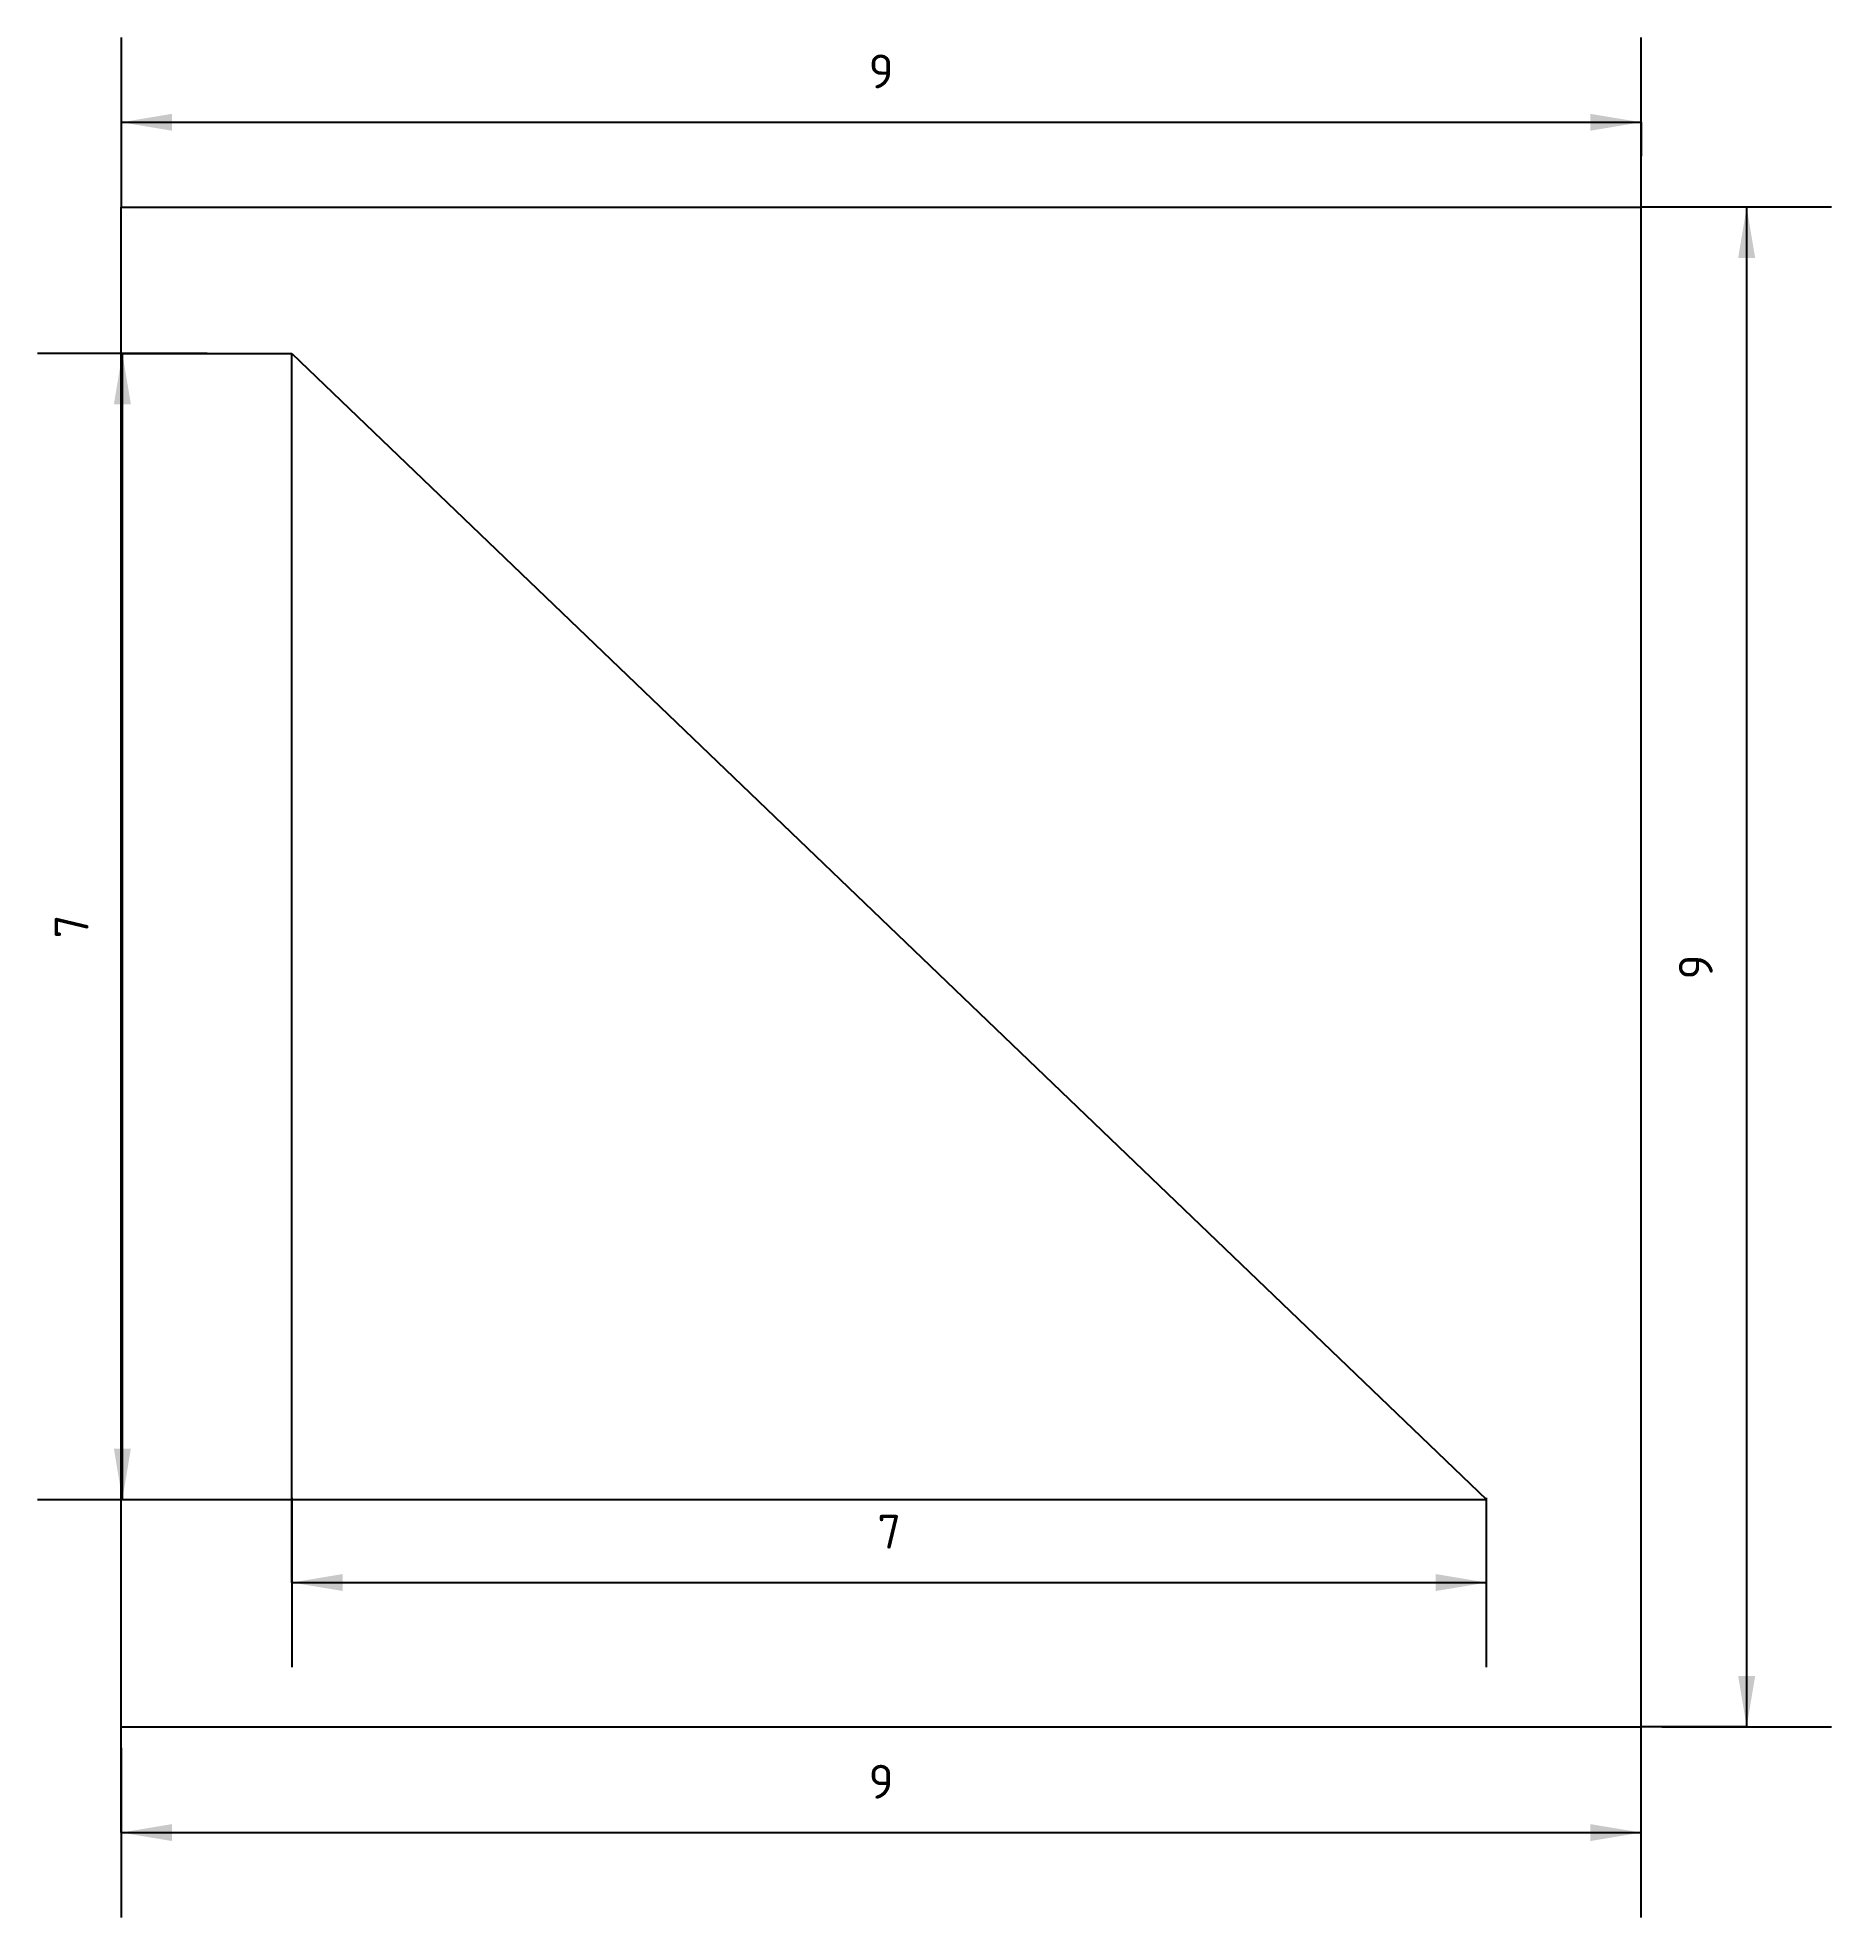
# Model space of a CAD drawing. Extents: x -0.5 to 10.1, y -1.1 to 10.
import ezdxf
from ezdxf.enums import TextEntityAlignment as Align

# ---------------------------------------------------------------- set-up
doc = ezdxf.new("R2010")
doc.units = 0
doc.layers.add('DIMENSIONS', color=1, linetype='CONTINUOUS')
doc.styles.add('ISOCPEUR', font='isocpeur.ttf')

# ---------------------------------------------------------------- blocks, each defined once
blk = doc.blocks.new('DIMTICK_ARROW')
at = {"color": 5}
blk.add_line((0, 0.5), (0, -0.5), dxfattribs=at)
at = {"color": 7}
blk.add_solid([(0, 0), (0.3, 0.05), (0.3, -0.05)], dxfattribs=at)

msp = doc.modelspace()

# ---------------------------------------------------------------- linework, layer by layer
at = {"color": 3}
for p, q in [((0, 8.966), (8.966, 8.966)), ((0, 0), (0, 8.966)), ((0, 0), (0, 8.966)), ((0, 8.966), (8.966, 8.966)), ((8.966, 0), (8.966, 8.966)), ((8.966, 0), (8.966, 8.966)), ((1.007, 1.342), (1.007, 8.103)), ((1.007, 8.103), (8.055, 1.342)), ((1.007, 1.342), (1.007, 8.103)), ((1.007, 1.342), (8.055, 1.342)), ((1.007, 1.342), (8.055, 1.342)), ((0, 0), (8.966, 0)), ((0, 0), (8.966, 0))]:
    msp.add_line(p, q, dxfattribs=at)
at = {"layer": 'DIMENSIONS', "color": 7}
for p, q in [((0, 9.466), (8.966, 9.466)), ((0, 9.466), (8.966, 9.466)), ((0, 9.466), (8.966, 9.466)), ((0, 9.466), (8.966, 9.466)), ((0, 9.466), (8.966, 9.466)), ((0, 9.466), (8.966, 9.466)), ((0, 9.466), (8.966, 9.466)), ((0, 9.466), (8.966, 9.466)), ((0, 9.466), (8.966, 9.466)), ((0, 9.466), (8.966, 9.466)), ((0, 9.466), (8.966, 9.466)), ((0, 9.466), (8.966, 9.466)), ((0, 9.466), (8.966, 9.466)), ((9.589, 0), (9.589, 8.966)), ((9.589, 0), (9.589, 8.966)), ((9.589, 0), (9.589, 8.966)), ((9.589, 0), (9.589, 8.966)), ((9.589, 0), (9.589, 8.966)), ((9.589, 0), (9.589, 8.966)), ((9.589, 0), (9.589, 8.966)), ((9.589, 0), (9.589, 8.966)), ((9.589, 0), (9.589, 8.966)), ((0.007, 1.342), (0.007, 8.103)), ((0.007, 1.342), (0.007, 8.103)), ((0.007, 1.342), (0.007, 8.103)), ((0.007, 1.342), (0.007, 8.103)), ((0.007, 1.342), (0.007, 8.103)), ((0.007, 1.342), (0.007, 8.103)), ((0.007, 1.342), (0.007, 8.103)), ((0.007, 1.342), (0.007, 8.103)), ((0.007, 1.342), (0.007, 8.103)), ((0.007, 1.342), (0.007, 8.103)), ((1.007, 0.852), (8.055, 0.852)), ((1.007, 0.852), (8.055, 0.852)), ((1.007, 0.852), (8.055, 0.852)), ((1.007, 0.852), (8.055, 0.852)), ((1.007, 0.852), (8.055, 0.852)), ((1.007, 0.852), (8.055, 0.852)), ((1.007, 0.852), (8.055, 0.852)), ((1.007, 0.852), (8.055, 0.852)), ((1.007, 0.852), (8.055, 0.852)), ((1.007, 0.852), (8.055, 0.852)), ((1.007, 0.852), (8.055, 0.852)), ((1.007, 0.852), (8.055, 0.852)), ((0, -0.623), (8.966, -0.623)), ((0, -0.623), (8.966, -0.623)), ((0, -0.623), (8.966, -0.623)), ((0, -0.623), (8.966, -0.623)), ((0, -0.623), (8.966, -0.623)), ((0, -0.623), (8.966, -0.623)), ((0, -0.623), (8.966, -0.623)), ((0, -0.623), (8.966, -0.623)), ((0, -0.623), (8.966, -0.623)), ((0, -0.623), (8.966, -0.623)), ((0, -0.623), (8.966, -0.623))]:
    msp.add_line(p, q, dxfattribs=at)
at = {"layer": 'DIMENSIONS', "color": 5}
for p, q in [((0, 9.466), (0, 9.266)), ((0, 9.466), (0, 9.266)), ((0, 9.466), (0, 9.266)), ((0, 9.466), (0, 9.266)), ((0, 9.466), (0, 9.266)), ((0, 9.466), (0, 9.266)), ((0, 9.466), (0, 9.266)), ((0, 9.466), (0, 9.266)), ((0, 9.466), (0, 9.266)), ((0, 9.466), (0, 9.266)), ((0, 9.466), (0, 9.266)), ((0, 9.466), (0, 9.266)), ((0, 9.466), (0, 9.266)), ((8.966, 9.466), (8.966, 9.266)), ((8.966, 9.466), (8.966, 9.266)), ((8.966, 9.466), (8.966, 9.266)), ((8.966, 9.466), (8.966, 9.266)), ((8.966, 9.466), (8.966, 9.266)), ((8.966, 9.466), (8.966, 9.266)), ((8.966, 9.466), (8.966, 9.266)), ((8.966, 9.466), (8.966, 9.266)), ((8.966, 9.466), (8.966, 9.266)), ((8.966, 9.466), (8.966, 9.266)), ((8.966, 9.466), (8.966, 9.266)), ((8.966, 9.466), (8.966, 9.266)), ((8.966, 9.466), (8.966, 9.266)), ((9.589, 8.966), (8.966, 8.966)), ((9.589, 8.966), (8.966, 8.966)), ((9.589, 8.966), (8.966, 8.966)), ((9.589, 8.966), (8.966, 8.966)), ((9.589, 8.966), (8.966, 8.966)), ((9.589, 8.966), (8.966, 8.966)), ((9.589, 8.966), (8.966, 8.966)), ((9.589, 8.966), (8.966, 8.966)), ((9.589, 8.966), (8.966, 8.966)), ((0.007, 8.103), (1.007, 8.103)), ((0.007, 8.103), (1.007, 8.103)), ((0.007, 8.103), (1.007, 8.103)), ((0.007, 8.103), (1.007, 8.103)), ((0.007, 8.103), (1.007, 8.103)), ((0.007, 8.103), (1.007, 8.103)), ((0.007, 8.103), (1.007, 8.103)), ((0.007, 8.103), (1.007, 8.103)), ((0.007, 8.103), (1.007, 8.103)), ((0.007, 8.103), (1.007, 8.103)), ((0.007, 1.342), (1.007, 1.342)), ((0.007, 1.342), (1.007, 1.342)), ((0.007, 1.342), (1.007, 1.342)), ((0.007, 1.342), (1.007, 1.342)), ((0.007, 1.342), (1.007, 1.342)), ((0.007, 1.342), (1.007, 1.342)), ((0.007, 1.342), (1.007, 1.342)), ((0.007, 1.342), (1.007, 1.342)), ((0.007, 1.342), (1.007, 1.342)), ((0.007, 1.342), (1.007, 1.342)), ((1.007, 0.852), (1.007, 1.342)), ((1.007, 0.852), (1.007, 1.342)), ((1.007, 0.852), (1.007, 1.342)), ((1.007, 0.852), (1.007, 1.342)), ((1.007, 0.852), (1.007, 1.342)), ((1.007, 0.852), (1.007, 1.342)), ((1.007, 0.852), (1.007, 1.342)), ((1.007, 0.852), (1.007, 1.342)), ((1.007, 0.852), (1.007, 1.342)), ((1.007, 0.852), (1.007, 1.342)), ((1.007, 0.852), (1.007, 1.342)), ((1.007, 0.852), (1.007, 1.342)), ((8.055, 0.852), (8.055, 1.342)), ((8.055, 0.852), (8.055, 1.342)), ((8.055, 0.852), (8.055, 1.342)), ((8.055, 0.852), (8.055, 1.342)), ((8.055, 0.852), (8.055, 1.342)), ((8.055, 0.852), (8.055, 1.342)), ((8.055, 0.852), (8.055, 1.342)), ((8.055, 0.852), (8.055, 1.342)), ((8.055, 0.852), (8.055, 1.342)), ((8.055, 0.852), (8.055, 1.342)), ((8.055, 0.852), (8.055, 1.342)), ((8.055, 0.852), (8.055, 1.342)), ((0, -0.623), (0, 0)), ((0, -0.623), (0, 0)), ((0, -0.623), (0, 0)), ((0, -0.623), (0, 0)), ((0, -0.623), (0, 0)), ((0, -0.623), (0, 0)), ((0, -0.623), (0, 0)), ((0, -0.623), (0, 0)), ((0, -0.623), (0, 0)), ((0, -0.623), (0, 0)), ((0, -0.623), (0, 0)), ((8.966, -0.623), (8.966, 0)), ((8.966, -0.623), (8.966, 0)), ((8.966, -0.623), (8.966, 0)), ((8.966, -0.623), (8.966, 0)), ((8.966, -0.623), (8.966, 0)), ((8.966, -0.623), (8.966, 0)), ((8.966, -0.623), (8.966, 0)), ((8.966, -0.623), (8.966, 0)), ((8.966, -0.623), (8.966, 0)), ((8.966, -0.623), (8.966, 0)), ((8.966, -0.623), (8.966, 0)), ((9.589, 0), (8.966, 0)), ((9.589, 0), (8.966, 0)), ((9.589, 0), (8.966, 0)), ((9.589, 0), (8.966, 0)), ((9.589, 0), (8.966, 0)), ((9.589, 0), (8.966, 0)), ((9.589, 0), (8.966, 0)), ((9.589, 0), (8.966, 0)), ((9.589, 0), (8.966, 0))]:
    msp.add_line(p, q, dxfattribs=at)

# ---------------------------------------------------------------- block references
at = {"layer": 'DIMENSIONS'}
for p in [(0, 9.466), (0, 9.466), (0, 9.466), (0, 9.466), (0, 9.466), (0, 9.466), (0, 9.466), (0, 9.466), (0, 9.466), (0, 9.466), (0, 9.466), (0, 9.466), (0, 9.466), (1.007, 0.852), (1.007, 0.852), (1.007, 0.852), (1.007, 0.852), (1.007, 0.852), (1.007, 0.852), (1.007, 0.852), (1.007, 0.852), (1.007, 0.852), (1.007, 0.852), (1.007, 0.852), (1.007, 0.852), (0, -0.623), (0, -0.623), (0, -0.623), (0, -0.623), (0, -0.623), (0, -0.623), (0, -0.623), (0, -0.623), (0, -0.623), (0, -0.623), (0, -0.623)]:
    msp.add_blockref('DIMTICK_ARROW', p, dxfattribs=at)
for p, rotation in [((8.966, 9.466), 180), ((8.966, 9.466), 180), ((8.966, 9.466), 180), ((8.966, 9.466), 180), ((8.966, 9.466), 180), ((8.966, 9.466), 180), ((8.966, 9.466), 180), ((8.966, 9.466), 180), ((8.966, 9.466), 180), ((8.966, 9.466), 180), ((8.966, 9.466), 180), ((8.966, 9.466), 180), ((8.966, 9.466), 180), ((9.589, 8.966), 270), ((9.589, 8.966), 270), ((9.589, 8.966), 270), ((9.589, 8.966), 270), ((9.589, 8.966), 270), ((9.589, 8.966), 270), ((9.589, 8.966), 270), ((9.589, 8.966), 270), ((9.589, 8.966), 270), ((0.007, 8.103), 270), ((0.007, 8.103), 270), ((0.007, 8.103), 270), ((0.007, 8.103), 270), ((0.007, 8.103), 270), ((0.007, 8.103), 270), ((0.007, 8.103), 270), ((0.007, 8.103), 270), ((0.007, 8.103), 270), ((0.007, 8.103), 270), ((0.007, 1.342), 90), ((0.007, 1.342), 90), ((0.007, 1.342), 90), ((0.007, 1.342), 90), ((0.007, 1.342), 90), ((0.007, 1.342), 90), ((0.007, 1.342), 90), ((0.007, 1.342), 90), ((0.007, 1.342), 90), ((0.007, 1.342), 90), ((8.055, 0.852), 180), ((8.055, 0.852), 180), ((8.055, 0.852), 180), ((8.055, 0.852), 180), ((8.055, 0.852), 180), ((8.055, 0.852), 180), ((8.055, 0.852), 180), ((8.055, 0.852), 180), ((8.055, 0.852), 180), ((8.055, 0.852), 180), ((8.055, 0.852), 180), ((8.055, 0.852), 180), ((9.589, 0), 90), ((9.589, 0), 90), ((9.589, 0), 90), ((9.589, 0), 90), ((9.589, 0), 90), ((9.589, 0), 90), ((9.589, 0), 90), ((9.589, 0), 90), ((9.589, 0), 90), ((8.966, -0.623), 180), ((8.966, -0.623), 180), ((8.966, -0.623), 180), ((8.966, -0.623), 180), ((8.966, -0.623), 180), ((8.966, -0.623), 180), ((8.966, -0.623), 180), ((8.966, -0.623), 180), ((8.966, -0.623), 180), ((8.966, -0.623), 180), ((8.966, -0.623), 180)]:
    msp.add_blockref('DIMTICK_ARROW', p, dxfattribs=dict(at, rotation=rotation))

# ---------------------------------------------------------------- texts
at = {"layer": 'DIMENSIONS', "color": 7, "style": 'ISOCPEUR'}
for s, p in [('9', (4.483, 9.766)), ('9', (4.483, 9.766)), ('9', (4.483, 9.766)), ('9', (4.483, 9.766)), ('9', (4.483, 9.766)), ('9', (4.483, 9.766)), ('9', (4.483, 9.766)), ('9', (4.483, 9.766)), ('9', (4.483, 9.766)), ('9', (4.483, 9.766)), ('9', (4.483, 9.766)), ('9', (4.483, 9.766)), ('9', (4.483, 9.766)), ('7', (4.531, 1.152)), ('7', (4.531, 1.152)), ('7', (4.531, 1.152)), ('7', (4.531, 1.152)), ('7', (4.531, 1.152)), ('7', (4.531, 1.152)), ('7', (4.531, 1.152)), ('7', (4.531, 1.152)), ('7', (4.531, 1.152)), ('7', (4.531, 1.152)), ('7', (4.531, 1.152)), ('7', (4.531, 1.152)), ('9', (4.483, -0.323)), ('9', (4.483, -0.323)), ('9', (4.483, -0.323)), ('9', (4.483, -0.323)), ('9', (4.483, -0.323)), ('9', (4.483, -0.323)), ('9', (4.483, -0.323)), ('9', (4.483, -0.323)), ('9', (4.483, -0.323)), ('9', (4.483, -0.323)), ('9', (4.483, -0.323))]:
    msp.add_text(s, height=0.2, dxfattribs=at).set_placement(p, align=Align.MIDDLE_CENTER)
for s, p in [('7', (-0.293, 4.722)), ('7', (-0.293, 4.722)), ('7', (-0.293, 4.722)), ('7', (-0.293, 4.722)), ('7', (-0.293, 4.722)), ('7', (-0.293, 4.722)), ('7', (-0.293, 4.722)), ('7', (-0.293, 4.722)), ('7', (-0.293, 4.722)), ('7', (-0.293, 4.722)), ('9', (9.289, 4.483)), ('9', (9.289, 4.483)), ('9', (9.289, 4.483)), ('9', (9.289, 4.483)), ('9', (9.289, 4.483)), ('9', (9.289, 4.483)), ('9', (9.289, 4.483)), ('9', (9.289, 4.483)), ('9', (9.289, 4.483))]:
    msp.add_text(s, height=0.2, rotation=90, dxfattribs=at).set_placement(p, align=Align.MIDDLE_CENTER)

doc.saveas('drawing.dxf')
